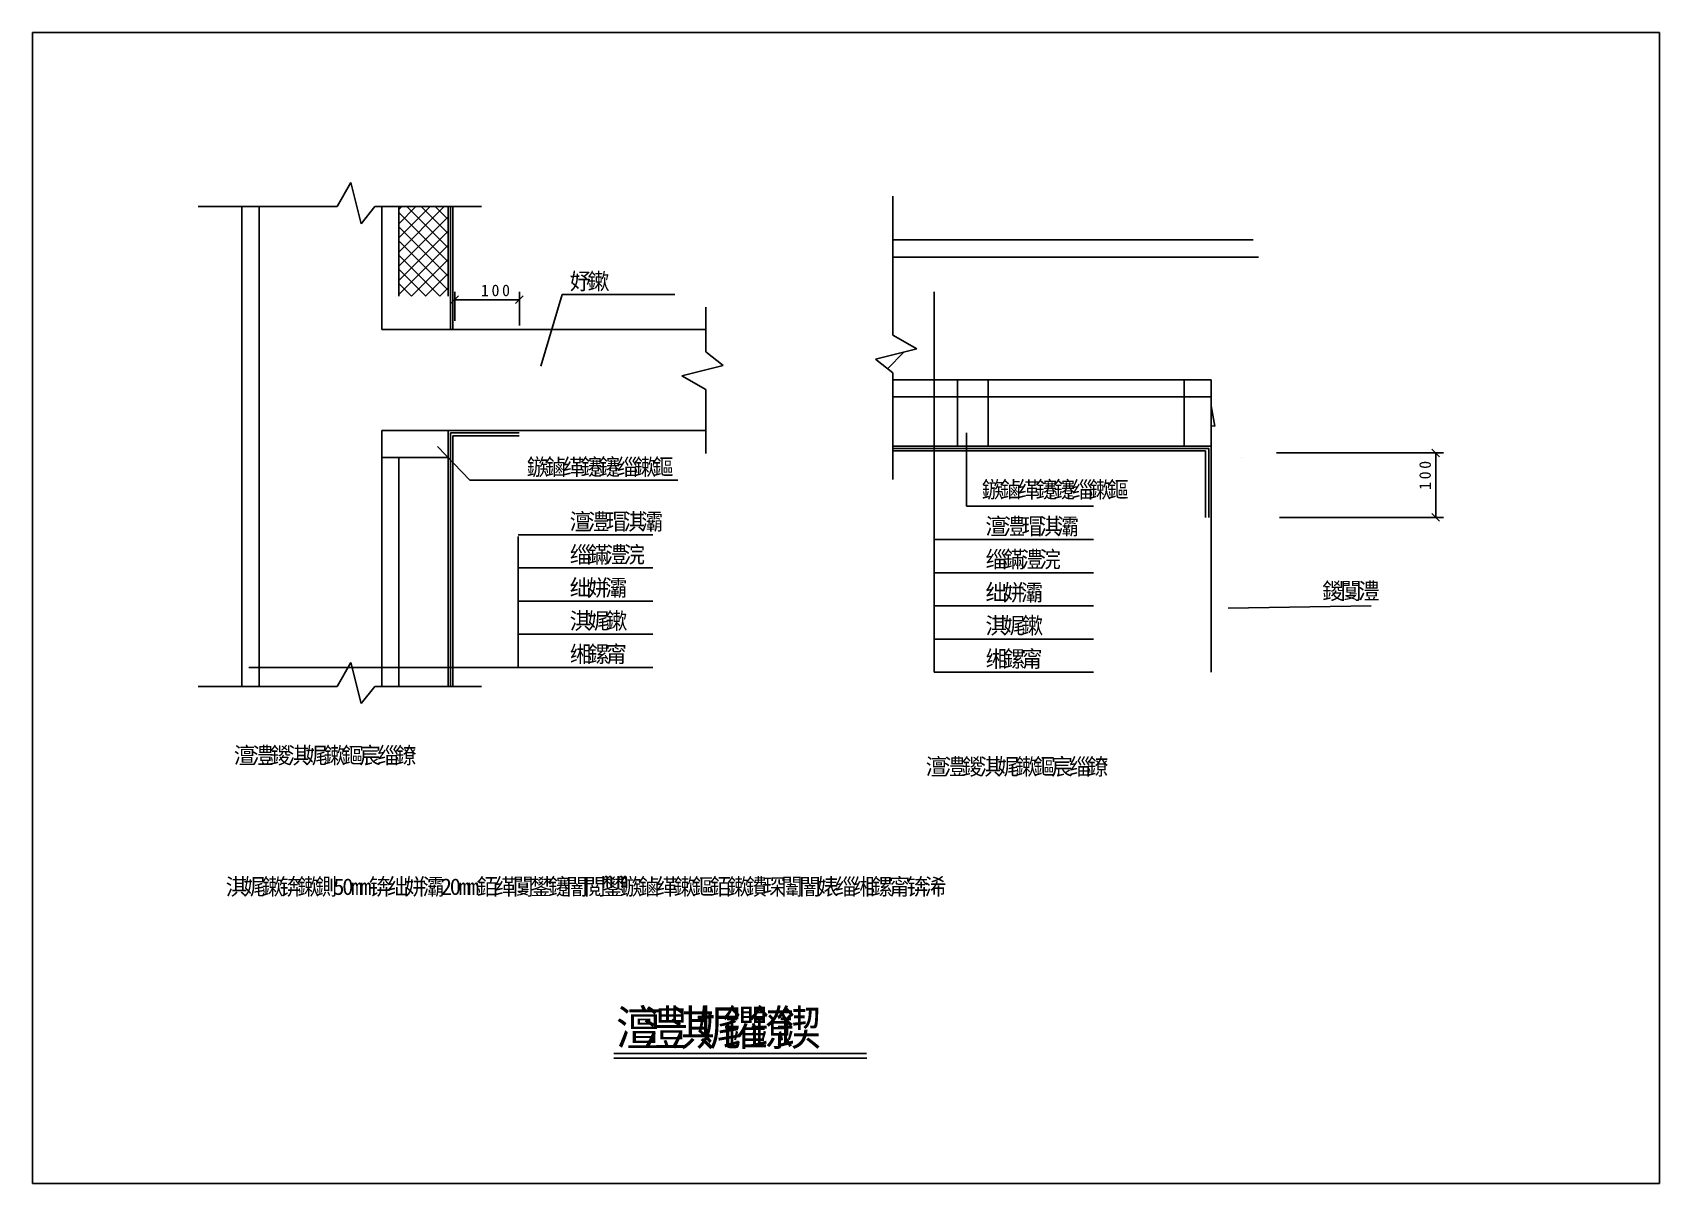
# Model space of a CAD drawing. Header units: metres. Extents: x 0 to 420, y 0 to 297.
import ezdxf

# ---------------------------------------------------------------- set-up
doc = ezdxf.new("R2010")
doc.units = ezdxf.units.M

msp = doc.modelspace()

# ---------------------------------------------------------------- linework, layer by layer
for p, q in [((420, 297), (0, 297)), ((0, 297), (0, 0)), ((420, 0), (420, 297)), ((78.64, 252.09), (82.18, 258.28)), ((82.18, 258.28), (84.83, 247.67)), ((42.74, 252.09), (78.64, 252.09)), ((54.05, 128.26), (54.05, 252.09)), ((58.51, 128.26), (58.51, 252.09)), ((84.83, 247.67), (88.37, 252.09)), ((88.37, 252.09), (115.88, 252.09)), ((90.16, 220.41), (90.16, 252.09)), ((94.56, 228.96), (94.56, 252.09)), ((94.56, 240.36), (106.3, 252.09)), ((94.56, 247.67), (98.99, 252.09)), ((94.56, 244.01), (102.64, 252.09)), ((94.56, 251.33), (95.33, 252.09)), ((107.28, 241.47), (96.66, 252.09)), ((107.28, 245.13), (100.32, 252.09)), ((107.28, 248.78), (103.97, 252.09)), ((107.28, 228.96), (107.28, 252.09)), ((107.88, 220.66), (107.88, 252.09)), ((108.49, 220.31), (108.49, 252.09)), ((222.07, 254.78), (222.07, 218.88)), ((107.28, 237.81), (94.56, 250.53)), ((94.56, 236.7), (107.28, 249.42)), ((107.28, 234.16), (94.56, 246.88)), ((94.56, 233.05), (107.28, 245.76)), ((107.28, 230.5), (94.56, 243.22)), ((94.56, 229.39), (107.28, 242.11)), ((105.16, 228.96), (94.56, 239.56)), ((222.07, 243.47), (315.14, 243.47)), ((101.51, 228.96), (94.56, 235.91)), ((97.79, 228.96), (107.28, 238.45)), ((222.07, 239.01), (316.46, 239.01)), ((251.26, 238.87), (251.26, 238.87)), ((97.85, 228.96), (94.56, 232.25)), ((101.45, 228.96), (107.28, 234.79)), ((105.11, 228.96), (107.28, 231.14)), ((110, 229.06), (108, 227.06)), ((109, 222.63), (109, 230.06)), ((125.67, 228.06), (109, 228.06)), ((124.67, 227.06), (126.67, 229.06)), ((125.67, 221.44), (125.67, 230.06)), ((131.18, 210.89), (136.7, 229.43)), ((136.7, 229.43), (165.78, 229.43)), ((232.75, 230.05), (232.75, 131.95)), ((173.85, 214.58), (173.85, 226.12)), ((90.16, 220.41), (173.85, 220.41)), ((222.07, 218.88), (228.26, 215.34)), ((178.27, 211.04), (173.85, 214.58)), ((228.26, 215.34), (217.64, 212.69)), ((220.7, 210.25), (224.96, 214.52)), ((167.65, 208.39), (178.27, 211.04)), ((217.64, 212.69), (222.07, 209.15)), ((173.85, 204.85), (167.65, 208.39)), ((222.07, 209.15), (222.07, 181.64)), ((222.07, 207.36), (304.24, 207.36)), ((238.78, 207.36), (238.78, 190.24)), ((246.68, 207.36), (246.68, 190.24)), ((297.3, 207.36), (297.3, 190.24)), ((304.24, 207.36), (304.24, 131.91)), ((173.85, 188.34), (173.85, 204.85)), ((222.07, 202.96), (304.24, 202.96)), ((304.24, 200.6), (304.26, 200.63)), ((305.22, 195.44), (304.26, 200.63)), ((90.16, 194.31), (173.85, 194.31)), ((90.16, 128.26), (90.16, 194.31)), ((107.28, 128.26), (107.28, 194.31)), ((107.88, 128.26), (107.88, 193.73)), ((107.88, 193.73), (125.61, 193.73)), ((241.15, 193.72), (241.15, 174.81)), ((304.24, 195.53), (305.22, 195.44)), ((104.52, 190.2), (112.86, 181.49)), ((108.49, 128.26), (108.49, 192.91)), ((108.49, 192.91), (125.61, 192.91)), ((222.07, 190.24), (304.24, 190.24)), ((222.07, 189.03), (302.83, 189.03)), ((222.12, 189.64), (303.66, 189.64)), ((302.83, 189.03), (302.83, 171.87)), ((303.66, 189.64), (303.66, 171.87)), ((363.23, 187.53), (361.23, 189.53)), ((90.16, 187.37), (107.28, 187.37)), ((94.56, 128.26), (94.56, 187.37)), ((312.03, 187.35), (312.03, 187.35)), ((321.15, 188.53), (364.23, 188.53)), ((362.23, 171.87), (362.23, 188.53)), ((112.86, 181.49), (166.58, 181.49)), ((241.15, 174.81), (273.91, 174.81)), ((361.23, 172.87), (363.23, 170.87)), ((321.91, 171.87), (364.23, 171.87)), ((125.41, 167.37), (160.16, 167.37)), ((125.41, 133.18), (125.41, 166.94)), ((232.75, 166.15), (273.91, 166.15)), ((125.41, 158.83), (160.16, 158.83)), ((232.75, 157.6), (273.91, 157.6)), ((125.41, 150.28), (160.16, 150.28)), ((232.75, 149.05), (273.91, 149.05)), ((308.69, 148.5), (345.56, 149.09)), ((125.41, 141.73), (160.16, 141.73)), ((232.75, 140.5), (273.91, 140.5)), ((78.64, 128.26), (82.18, 134.45)), ((82.18, 134.45), (84.83, 123.83)), ((55.83, 133.18), (160.16, 133.18)), ((232.75, 131.95), (273.91, 131.95)), ((42.74, 128.26), (78.64, 128.26)), ((84.83, 123.83), (88.37, 128.26)), ((88.37, 128.26), (115.88, 128.26)), ((150.03, 33.53), (215.3, 33.53)), ((150.03, 32.34), (215.34, 32.34)), ((0, 0), (420, 0))]:
    msp.add_line(p, q)

# ---------------------------------------------------------------- texts
for s, height, p in [('妤', 4.26, (138.68, 230.68)), ('鏉', 4.26, (143.31, 230.68)), ('1', 3, (115.76, 228.97)), ('0', 3, (118.49, 228.97)), ('0', 3, (121.22, 228.97)), ('鏃', 4.26, (127.58, 182.76)), ('鏀', 4.26, (132.2, 182.76)), ('缂', 4.26, (136.83, 182.76)), ('鑳', 4.26, (141.46, 182.76)), ('鑳', 4.26, (146.08, 182.76)), ('缁', 4.26, (150.71, 182.76)), ('鏉', 4.26, (155.33, 182.76)), ('鏂', 4.26, (159.96, 182.76)), ('鏃', 4.26, (245.05, 176.93)), ('鏀', 4.26, (249.68, 176.93)), ('缂', 4.26, (254.31, 176.93)), ('鑳', 4.26, (258.93, 176.93)), ('鑳', 4.26, (263.56, 176.93)), ('缁', 4.26, (268.19, 176.93)), ('鏉', 4.26, (272.81, 176.93)), ('鏂', 4.26, (277.44, 176.93)), ('澶', 4.26, (138.68, 168.67)), ('澧', 4.26, (143.31, 168.67)), ('瑁', 4.26, (147.94, 168.67)), ('淇', 4.26, (152.56, 168.67)), ('灞', 4.26, (157.19, 168.67)), ('澶', 4.26, (246.02, 167.45)), ('澧', 4.26, (250.64, 167.45)), ('淇', 4.26, (259.9, 167.45)), ('灞', 4.26, (264.52, 167.45)), ('瑁', 4.26, (255.27, 167.45)), ('缁', 4.26, (138.68, 160.17)), ('鏋', 4.26, (143.31, 160.17)), ('澧', 4.26, (147.94, 160.17)), ('浣', 4.26, (152.56, 160.17)), ('缁', 4.26, (246.02, 158.94)), ('鏋', 4.26, (250.64, 158.94)), ('澧', 4.26, (255.27, 158.94)), ('浣', 4.26, (259.9, 158.94)), ('绌', 4.26, (138.68, 151.6)), ('姘', 4.26, (143.31, 151.6)), ('灞', 4.26, (147.94, 151.6)), ('鍐', 4.26, (332.97, 150.77)), ('闅', 4.26, (337.6, 150.77)), ('澧', 4.26, (342.22, 150.77)), ('绌', 4.26, (246.02, 150.37)), ('姘', 4.26, (250.64, 150.37)), ('灞', 4.26, (255.27, 150.37)), ('淇', 4.26, (138.68, 143.07)), ('娓', 4.26, (143.31, 143.07)), ('鏉', 4.26, (147.94, 143.07)), ('淇', 4.26, (246.02, 141.85)), ('娓', 4.26, (250.64, 141.85)), ('鏉', 4.26, (255.27, 141.85)), ('缃', 4.26, (138.68, 134.47)), ('鏍', 4.26, (143.31, 134.47)), ('甯', 4.26, (147.94, 134.47)), ('缃', 4.26, (246.02, 133.25)), ('鏍', 4.26, (250.64, 133.25)), ('甯', 4.26, (255.27, 133.25)), ('澶', 4.26, (51.99, 108.34)), ('澧', 4.26, (56.62, 108.34)), ('鍐', 4.26, (61.24, 108.34)), ('淇', 4.26, (65.87, 108.34)), ('娓', 4.26, (70.49, 108.34)), ('鏉', 4.26, (75.12, 108.34)), ('鏂', 4.26, (79.75, 108.34)), ('宸', 4.26, (84.37, 108.34)), ('缁', 4.26, (89, 108.34)), ('鐐', 4.26, (93.63, 108.34)), ('澶', 4.26, (230.59, 105.43)), ('澧', 4.26, (235.22, 105.43)), ('鍐', 4.26, (239.85, 105.43)), ('淇', 4.26, (244.47, 105.43)), ('娓', 4.26, (249.1, 105.43)), ('鏉', 4.26, (253.72, 105.43)), ('鏂', 4.26, (258.35, 105.43)), ('宸', 4.26, (262.98, 105.43)), ('缁', 4.26, (267.6, 105.43)), ('鐐', 4.26, (272.23, 105.43)), ('淇', 4.26, (49.88, 74.46)), ('娓', 4.26, (54.5, 74.46)), ('鏉', 4.26, (59.13, 74.46)), ('锛', 4.26, (63.76, 74.46)), ('鏉', 4.26, (68.38, 74.46)), ('鍘', 4.26, (73.01, 74.46)), ('5', 4.26, (77.64, 74.46)), ('0', 4.26, (79.95, 74.46)), ('m', 4.26, (82.26, 74.46)), ('m', 4.26, (84.58, 74.46)), ('锛', 4.26, (86.89, 74.46)), ('绌', 4.26, (91.52, 74.46)), ('姘', 4.26, (96.14, 74.46)), ('灞', 4.26, (100.77, 74.46)), ('2', 4.26, (105.39, 74.46)), ('0', 4.26, (107.71, 74.46)), ('m', 4.26, (110.02, 74.46)), ('m', 4.26, (112.33, 74.46)), ('銆', 4.26, (114.65, 74.46)), ('缂', 4.26, (119.27, 74.46)), ('闅', 4.26, (123.9, 74.46)), ('鐢', 4.26, (128.53, 74.46)), ('鑳', 4.26, (133.15, 74.46)), ('闇', 4.26, (137.78, 74.46)), ('閲', 4.26, (142.4, 74.46)), ('m', 4.26, (146.9, 76.23)), ('鐢', 4.26, (147.03, 74.46)), ('m', 4.26, (150.77, 76.23)), ('鏃', 4.26, (151.66, 74.46)), ('鏀', 4.26, (156.28, 74.46)), ('缂', 4.26, (160.91, 74.46)), ('鏉', 4.26, (165.54, 74.46)), ('鏂', 4.26, (170.16, 74.46)), ('銆', 4.26, (174.79, 74.46)), ('鏉', 4.26, (179.41, 74.46)), ('鐨', 4.26, (184.04, 74.46)), ('琛', 4.26, (188.67, 74.46)), ('闈', 4.26, (193.29, 74.46)), ('闇', 4.26, (197.92, 74.46)), ('婊', 4.26, (202.55, 74.46)), ('缁', 4.26, (207.17, 74.46)), ('缃', 4.26, (211.8, 74.46)), ('鏍', 4.26, (216.42, 74.46)), ('甯', 4.26, (221.05, 74.46)), ('锛', 4.26, (225.68, 74.46)), ('浠', 4.26, (230.3, 74.46)), ('澶', 9.03, (150.64, 35.66)), ('澧', 9.03, (157.51, 35.66)), ('淇', 9.03, (164.38, 35.66)), ('娓', 9.03, (171.25, 35.66)), ('鑺', 9.03, (178.12, 35.66)), ('鐐', 9.03, (184.99, 35.66)), ('鍥', 9.03, (191.85, 35.66))]:
    msp.add_text(s, height=height).set_placement(p)
for s, p in [('0', (360.98, 184.42)), ('0', (360.98, 181.7)), ('1', (360.98, 178.97))]:
    msp.add_text(s, height=3, rotation=90).set_placement(p)

doc.saveas('drawing.dxf')
